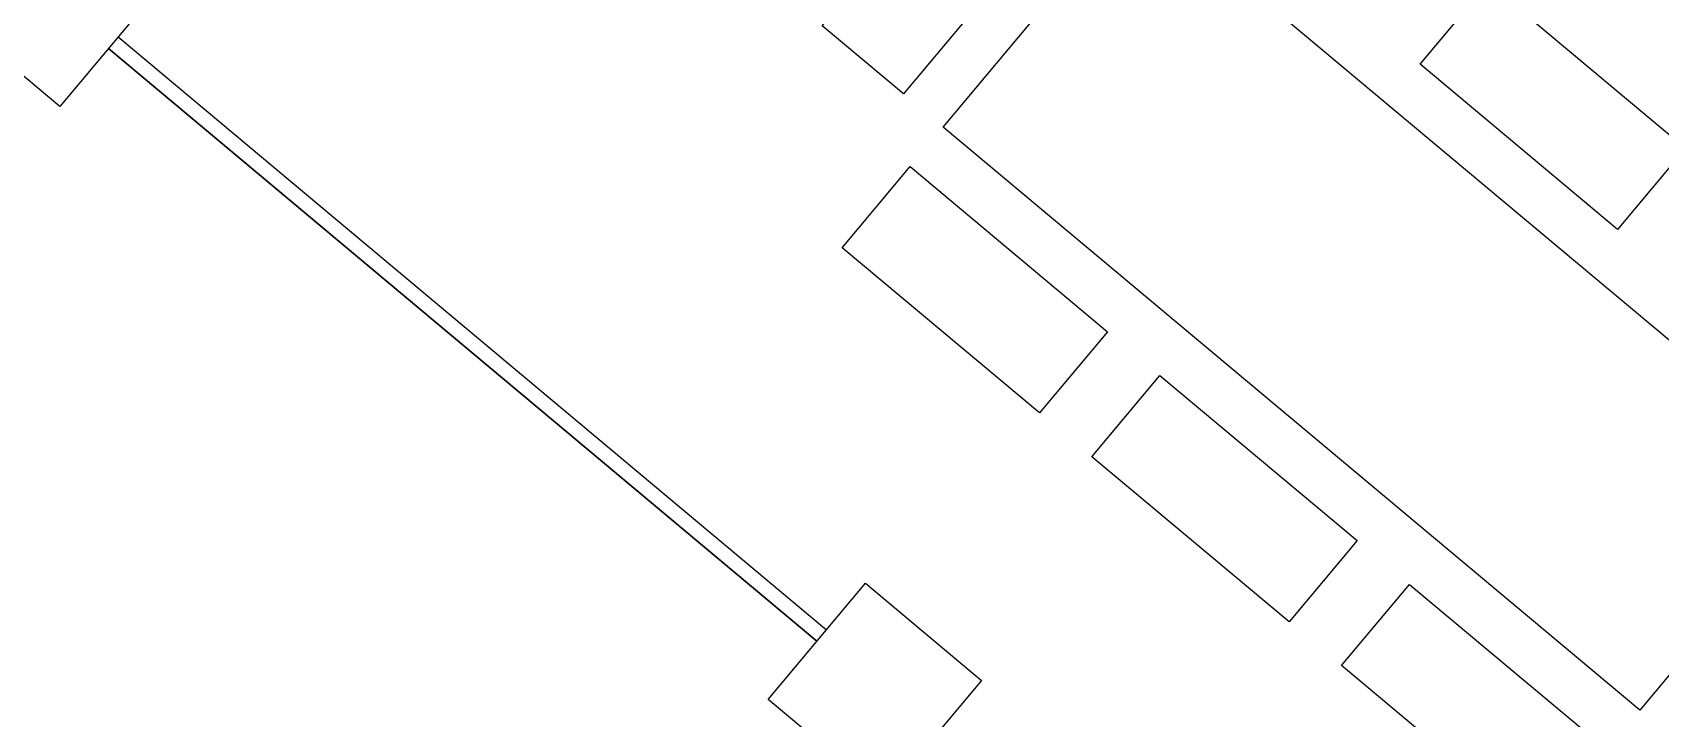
# Model space of a CAD drawing. Header units: millimetres. Extents: x -14813 to 141433, y -60308 to 84383.
# Drawn here: x 47398 to 52774, y 20523 to 22787 of the extents above; entities that cross this region are included whole.
import ezdxf

# ---------------------------------------------------------------- set-up
doc = ezdxf.new("R2010")
doc.units = ezdxf.units.MM
for name, color, linetype, lineweight in [('мебель', 44, 'Continuous', 25), ('стены', 7, 'Continuous', 25), ('территория', 74, 'Continuous', 25)]:
    doc.layers.add(name, color=color, linetype=linetype, lineweight=lineweight)

msp = doc.modelspace()

# ---------------------------------------------------------------- linework, layer by layer
at = {"layer": 'мебель'}
for points in [[(50274.6, 22584.6), (50006.2, 22809.2), (50647.9, 23576.2), (50916.3, 23351.6), (50274.6, 22584.6)], [(50405, 22475.5), (51046.7, 23242.5), (53347.5, 21317.3), (52705.8, 20550.4), (50405, 22475.5)], [(51980.2, 22683), (52204.8, 22951.4), (52856.7, 22405.9), (52632.1, 22137.5), (51980.2, 22683)], [(50071.3, 22076.7), (50295.9, 22345.2), (50947.8, 21799.7), (50723.2, 21531.3), (50071.3, 22076.7)], [(50895.7, 21386.9), (51120.3, 21655.3), (51772.2, 21109.8), (51547.6, 20841.4), (50895.7, 21386.9)], [(51720.2, 20697), (51944.8, 20965.4), (52596.7, 20420), (52372.1, 20151.5), (51720.2, 20697)]]:
    msp.add_lwpolyline(points, dxfattribs=at)
at = {"layer": 'стены'}
for points in [[(47105, 22863.8), (47425.8, 23247.2), (47809.3, 22926.4), (47488.4, 22542.9), (47105, 22863.8)], [(47680.9, 22773), (50020.1, 20815.7)], [(47648.9, 22734.6), (49988, 20777.3)], [(49827.5, 20585.6), (50148.4, 20969.1), (50531.9, 20648.2), (50211, 20264.7), (49827.5, 20585.6)]]:
    msp.add_lwpolyline(points, dxfattribs=at)
at = {"layer": 'территория'}
msp.add_lwpolyline([(49988, 20777.3), (47648.9, 22734.6)], dxfattribs=at)

doc.saveas('drawing.dxf')
